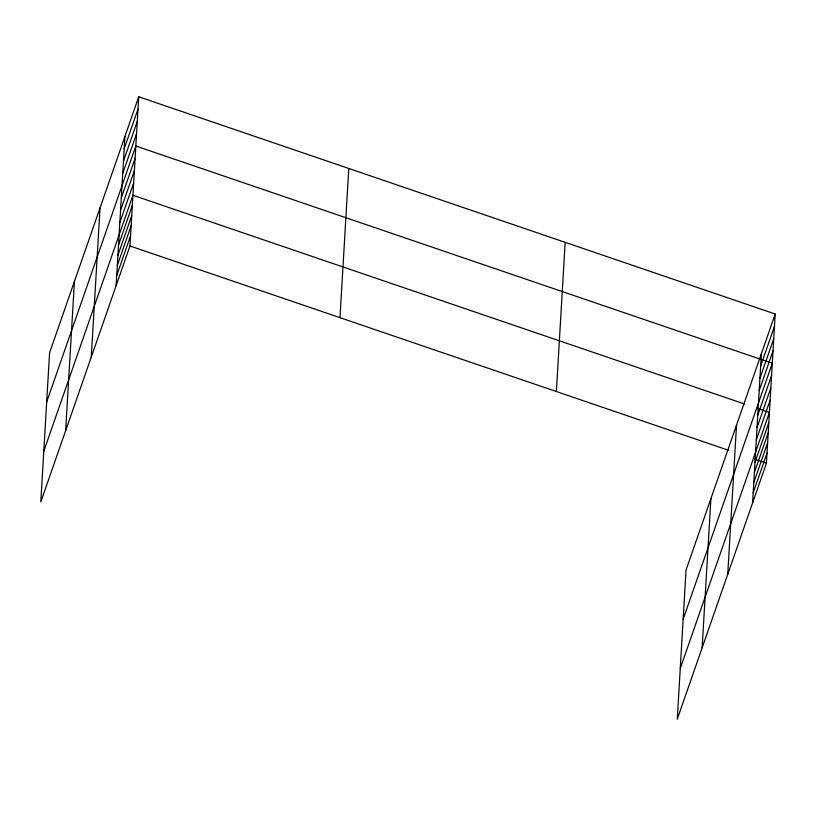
<?xml version="1.0" encoding="UTF-8"?>
<svg xmlns="http://www.w3.org/2000/svg" width="816" height="816" viewBox="0 0 816 816"><rect width="100%" height="100%" fill="white"/><g stroke="black" fill="none" stroke-linecap="round" stroke-linejoin="round"><path stroke-width="1.22" d="M65.657 430.593L74.44 281.398M91.27 357.041L100.052 207.856M116.127 285.661L124.909 136.466M138.73 96.788L49.582 352.787L40.8 501.973L129.948 245.983L138.73 96.788L775.2 314.027L766.418 463.213L677.27 719.212L686.052 570.017L775.2 314.027M339.986 317.669L348.769 168.484M556.379 391.527L565.162 242.342M702.127 647.822L710.909 498.627M727.739 574.27L736.522 425.085M752.597 502.891L761.379 353.695M124.185 148.777L138.006 109.099M123.461 161.089L137.282 121.411M122.737 173.39L136.558 133.722M46.685 402.023L135.833 146.023L772.303 363.253L683.155 619.252M121.288 198.013L135.109 158.335M120.564 210.314L134.385 170.646M119.84 222.625L133.661 182.947M43.789 451.248L132.937 195.259L744.488 403.981M118.514 245.075L132.335 205.408M117.922 255.224L131.733 215.546M117.32 265.373L131.141 225.695M116.729 275.512L130.54 235.834M760.655 366.007L774.476 326.329M759.931 378.318L773.752 338.64M759.206 390.619L773.027 350.951M757.758 415.242L771.579 375.564M757.034 427.553L770.855 387.875M756.31 439.855L770.131 400.177M680.258 668.488L769.406 412.488L757.534 408.439M754.994 462.315L768.805 422.637M754.392 472.454L768.213 432.776M753.8 482.603L767.611 442.925M753.199 492.742L767.02 453.074M129.948 245.983L728.443 450.259M754.555 459.163L766.418 463.213"/></g></svg>
